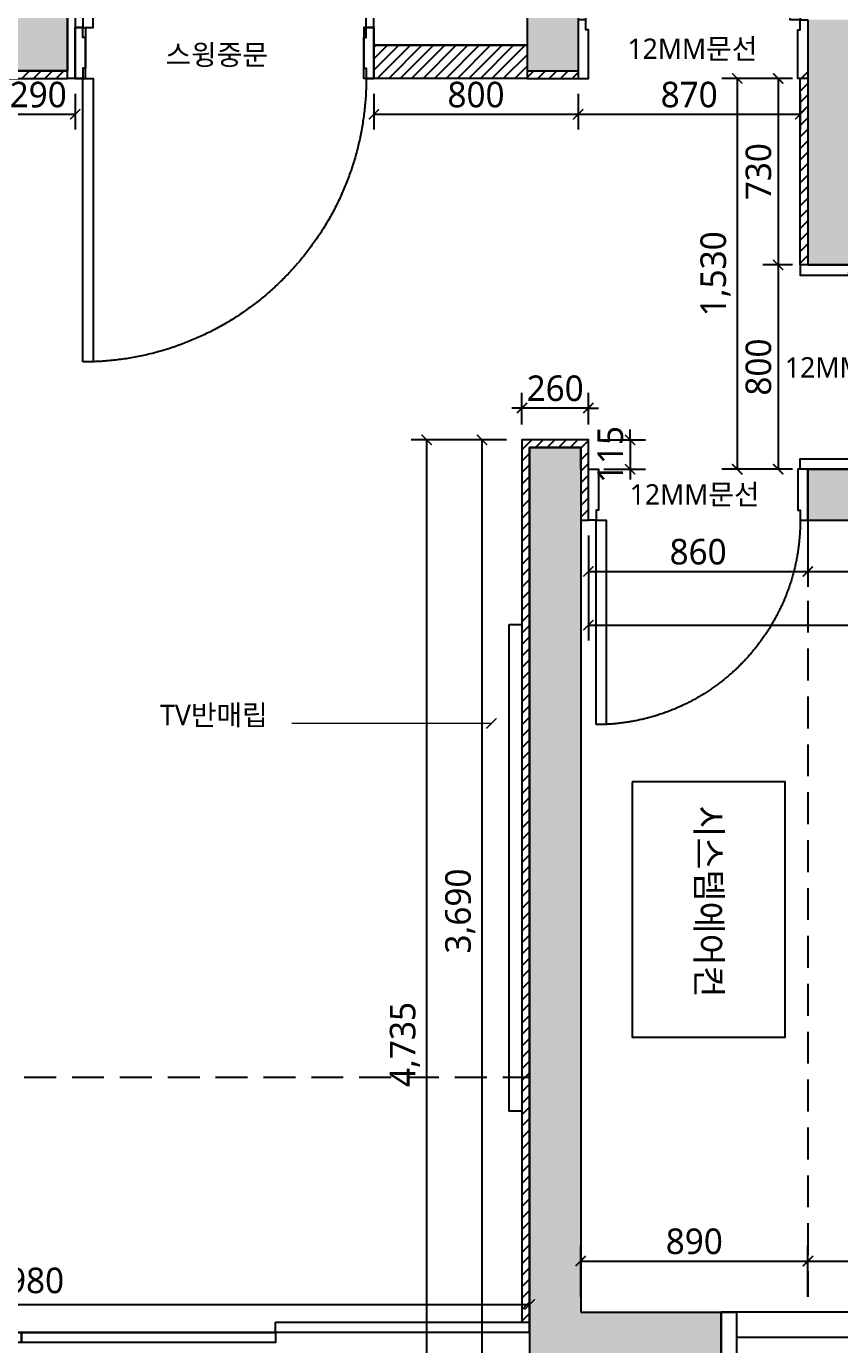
# Model space of a CAD drawing. Header units: millimetres. Extents: x 512 to 764439, y -71 to 559481.
# Drawn here: x 304605 to 307791, y 273533 to 278694 of the extents above; entities that cross this region are included whole.
import ezdxf

# ---------------------------------------------------------------- set-up
doc = ezdxf.new("R2010")
doc.units = ezdxf.units.MM
doc.header["$LTSCALE"] = 50
doc.linetypes.add('CENTER2', pattern=[28.575, 19.05, -3.175, 3.175, -3.175])
doc.linetypes.add('HIDDEN2', pattern=[0.1875, 0.125, -0.0625])
for name, color, linetype in [('.', 8, 'Continuous'), ('DIM', 7, 'Continuous'), ('fur', 6, 'Continuous'), ('ha', 8, 'Continuous'), ('hid', 8, 'HIDDEN2'), ('red', 10, 'Continuous'), ('wall', 2, 'Continuous'), ('wall2', 3, 'Continuous'), ('win', 4, 'Continuous')]:
    doc.layers.add(name, color=color, linetype=linetype)
doc.layers.add('00', color=7, linetype='Continuous', lineweight=0)
doc.layers.add('text', color=7, linetype='Continuous', lineweight=0)
doc.styles.add('N 맑은고딕', font='malgun.ttf')
doc.styles.add('맑은 고딕', font='malgun.ttf')
doc.dimstyles.new('DH IN40', dxfattribs={"dimscale": 40, "dimtxt": 2.5, "dimasz": 1, "dimexe": 1.5, "dimexo": 1.5, "dimtad": 1, "dimdec": 7, "dimlunit": 6, "dimtxsty": '맑은 고딕', "dimblk": 'ARCHTICK', "dimcen": 2.5, "dimclrd": 256, "dimclre": 256, "dimclrt": 256, "dimadec": 0, "dimazin": 0, "dimtfac": 1, "dimtdec": 7, "dimtix": 1, "dimtmove": 0, "dimatfit": 3, "dimldrblk": 'ARCHTICK', "dimfxl": 1, "dimtfillclr": 1, "dimlwd": -1, "dimlwe": -1, "dimarcsym": 0})
pattern_1 = [(45, (-61314.15, 12269.408), (-22.4506403, 22.4506403), [])]

# ---------------------------------------------------------------- blocks, each defined once
blk = doc.blocks.new('*U12')
at = {"layer": 'win', "linetype": 'Continuous'}
blk.add_line((60, 100), (2400, 100), dxfattribs=at)
for points in [[(0, 0), (2460, 0), (2460, 200), (0, 200)], [(0, 0), (60, 0), (60, 200), (0, 200)], [(2460, 0), (2400, 0), (2400, 200), (2460, 200)]]:
    blk.add_lwpolyline(points, close=True, dxfattribs=at)
blk = doc.blocks.new('*U772')
at = {"layer": 'win', "linetype": 'Continuous', "transparency": 33554687}
for points in [[(30, 940), (30, 200), (70, 200), (70, 940)], [(0, 200), (0, -30), (40, -30), (40, 160), (30, 160), (30, 200)], [(800, 200), (800, -30), (760, -30), (760, 160), (770, 160), (770, 200)]]:
    blk.add_lwpolyline(points, close=True, dxfattribs=at)
at = {"layer": 'win', "linetype": 'CENTER2', "ltscale": 20, "transparency": 33554687}
blk.add_arc((30, 200), 740, 0, 90, dxfattribs=at)
blk = doc.blocks.new('*U770')
at = {"layer": 'win', "linetype": 'Continuous', "transparency": 33554687}
for points in [[(30, 1040), (30, 200), (70, 200), (70, 1040)], [(0, 200), (0, -30), (40, -30), (40, 160), (30, 160), (30, 200)], [(900, 200), (900, -30), (860, -30), (860, 160), (870, 160), (870, 200)]]:
    blk.add_lwpolyline(points, close=True, dxfattribs=at)
at = {"layer": 'win', "linetype": 'CENTER2', "ltscale": 20, "transparency": 33554687}
blk.add_arc((30, 200), 840, 0, 90, dxfattribs=at)
blk = doc.blocks.new('*U771')
at = {"layer": 'win', "linetype": 'Continuous', "transparency": 33554687}
for points in [[(30, 1000), (30, 200), (70, 200), (70, 1000)], [(0, 200), (0, 0), (40, 0), (40, 160), (30, 160), (30, 200)], [(860, 200), (860, 0), (820, 0), (820, 160), (830, 160), (830, 200)]]:
    blk.add_lwpolyline(points, close=True, dxfattribs=at)
at = {"layer": 'win', "linetype": 'CENTER2', "ltscale": 20, "transparency": 33554687}
blk.add_arc((30, 200), 800, 0, 90, dxfattribs=at)
blk = doc.blocks.new('qussdfoiashfoi')
at = {"layer": 'ha', "linetype": 'Continuous'}
h = blk.add_hatch(color=256, dxfattribs=at)
h.dxf.hatch_style = 1
h.paths.add_polyline_path([(167853.5, 39235.2), (167853.5, 39565.2), (167623.5, 39565.2), (167623.5, 34425.2), (167853.5, 34425.2)])
h.paths.add_polyline_path([(166703.5, 38065.2), (165363.5, 38065.2), (165363.5, 37865.2), (166703.5, 37865.2)])
h.paths.add_polyline_path([(164463.5, 38065.2), (163453.5, 38065.2), (163453.5, 37035.2), (162123.5, 37035.2), (162123.5, 39365.2), (163323.5, 39365.2), (163323.5, 39565.2), (161923.5, 39565.2), (161923.5, 36255.2), (160823.5, 36255.2), (160823.5, 34875.2), (161023.5, 34875.2), (161023.5, 36055.2), (163483.5, 36055.2), (163483.5, 34735.2), (163253.5, 34735.2), (163253.5, 34555.2), (163513.5, 34555.2), (164353.5, 34555.2), (164353.5, 34735.2), (163653.5, 34735.2), (163653.5, 37865.2), (164463.5, 37865.2)])
h.paths.add_polyline_path([(163253.5, 36835.2), (163253.5, 36255.2), (162123.5, 36255.2), (162123.5, 36835.2)], flags=16)
h.paths.add_polyline_path([(163453.5, 33275.2), (163453.5, 33635.2), (163253.5, 33635.2), (163253.5, 33275.2), (162273.5, 33275.2), (162273.5, 33075.2), (163453.5, 33075.2)])
h.paths.add_polyline_path([(161373.5, 33275.2), (161023.5, 33275.2), (161023.5, 34315.2), (160823.5, 34315.2), (160823.5, 33275.2), (159913.5, 33275.2), (159913.5, 27845.2), (162303.5, 27845.2), (162303.5, 28905.2), (161883.5, 28905.2), (161883.5, 29425.2), (162383.5, 29425.2), (162383.5, 29625.2), (161663.5, 29625.2), (161663.5, 29425.2), (161663.5, 28045.2), (160113.5, 28045.2), (160113.5, 29425.2), (160883.5, 29425.2), (160883.5, 29625.2), (160233.5, 29625.2), (160233.5, 33075.2), (161023.5, 33075.2), (161373.5, 33075.2)])
h.paths.add_polyline_path([(164683.5, 33275.2), (164453.5, 33275.2), (164453.5, 29325.2), (164683.5, 29325.2)])
h.paths.add_polyline_path([(164683.5, 28375.2), (164483.5, 28375.2), (164483.5, 28285.2), (163813.5, 28285.2), (163813.5, 28085.2), (164483.5, 28085.2), (164483.5, 27845.2), (164683.5, 27845.2)])
h.paths.add_polyline_path([(169863.5, 32950.2), (169663.5, 32950.2), (169663.5, 29290.2), (169863.5, 29290.2), (169863.5, 29365.2), (170413.5, 29365.2), (170413.5, 29565.2), (169863.5, 29565.2)])
h.paths.add_polyline_path([(170523.5, 28245.2), (169863.5, 28245.2), (169863.5, 28400.2), (169663.5, 28400.2), (169663.5, 27845.2), (169863.5, 27845.2), (169863.5, 28045.2), (170523.5, 28045.2)])
h.paths.add_polyline_path([(174253.5, 32865.2), (174053.5, 32865.2), (174053.5, 34625.2), (172833.5, 34625.2), (172833.5, 37645.2), (171333.5, 37645.2), (171333.5, 37445.2), (172633.5, 37445.2), (172633.5, 34625.2), (170753.5, 34625.2), (170753.5, 34425.2), (170753.5, 33665.2), (170953.5, 33665.2), (170953.5, 34425.2), (173853.5, 34425.2), (173853.5, 32865.2), (173143.5, 32865.2), (170953.5, 32865.2), (170753.5, 32865.2), (170753.5, 32665.2), (174053.5, 32665.2), (174053.5, 29565.2), (172873.5, 29565.2), (172873.5, 29365.2), (174123.5, 29365.2), (174123.5, 28245.2), (172873.5, 28245.2), (172873.5, 28045.2), (174253.5, 28045.2)])
h.paths.add_polyline_path([(169853.5, 37445.2), (169983.5, 37445.2), (169983.5, 37645.2), (169303.5, 37645.2), (169303.5, 37445.2), (169653.5, 37445.2), (169653.5, 34425.2), (169853.5, 34425.2)])
h.paths.add_polyline_path([(171533.5, 39235.2), (171333.5, 39235.2), (171333.5, 38645.2), (171533.5, 38645.2)])
at = {"layer": 'hid', "ltscale": 20}
for p, q in [((170753.5, 32725.2), (170753.5, 29625.2)), ((170753.5, 32725.2), (170753.5, 29625.2)), ((164683.5, 30485.2), (169663.5, 30485.2)), ((164683.5, 30485.2), (169663.5, 30485.2))]:
    blk.add_line(p, q, dxfattribs=at)
at = {"layer": 'wall'}
for p, q in [((167853.5, 39235.2), (167853.5, 34425.2)), ((169653.5, 37445.2), (169653.5, 34425.2)), ((169853.5, 37445.2), (169853.5, 34425.2)), ((170753.5, 34625.2), (170753.5, 34425.2)), ((167623.5, 34425.2), (167853.5, 34425.2)), ((169653.5, 34425.2), (169853.5, 34425.2)), ((170753.5, 34425.2), (170753.5, 33665.2)), ((170753.5, 33665.2), (170953.5, 33665.2)), ((169663.5, 32950.2), (169663.5, 29290.2)), ((169863.5, 32950.2), (169663.5, 32950.2)), ((169863.5, 32950.2), (169863.5, 29565.2)), ((169863.5, 32950.2), (169863.5, 29565.2)), ((170753.5, 32865.2), (170953.5, 32865.2)), ((170753.5, 32865.2), (170753.5, 32665.2)), ((170753.5, 32665.2), (174053.5, 32665.2)), ((169863.5, 29565.2), (170413.5, 29565.2)), ((170413.5, 29565.2), (170413.5, 29365.2))]:
    blk.add_line(p, q, dxfattribs=at)
blk = doc.blocks.new('1232144')
at = {"layer": 'red', "linetype": 'Continuous'}
blk.add_lwpolyline([(363577.2, 262665.7), (364577.2, 262665.7), (364577.2, 263265.7), (363577.2, 263265.7)], close=True, dxfattribs=at)
at = {"layer": 'text', "insert": (363669.9, 263016.7), "char_height": 100, "attachment_point": 1, "style": 'N 맑은고딕'}
blk.add_mtext_dynamic_manual_height_columns('시스템에어컨', width=3739.844, gutter_width=747, heights=[0], dxfattribs=at)
blk = doc.blocks.new('_ArchTick')
at = {"color": 0, "linetype": 'ByBlock', "const_width": 0.15}
blk.add_lwpolyline([(-0.5, -0.5), (0.5, 0.5)], dxfattribs=at)
blk = doc.blocks.new('*U1492')
at = {"layer": 'win', "linetype": 'Continuous', "transparency": 33554687}
for points in [[(30, 1310), (30, 200), (70, 200), (70, 1310)], [(0, 200), (0, 0), (40, 0), (40, 160), (30, 160), (30, 200)], [(1170, 200), (1170, 0), (1130, 0), (1130, 160), (1140, 160), (1140, 200)]]:
    blk.add_lwpolyline(points, close=True, dxfattribs=at)
at = {"layer": 'win', "linetype": 'CENTER2', "ltscale": 20, "transparency": 33554687}
blk.add_arc((30, 200), 1110, 0, 90, dxfattribs=at)
blk = doc.blocks.new('*U51')
at = {"layer": 'win', "linetype": 'Continuous', "transparency": 33554687}
for points in [[(30, 1310), (30, 200), (70, 200), (70, 1310)], [(0, 200), (0, 0), (40, 0), (40, 160), (30, 160), (30, 200)], [(1170, 200), (1170, 0), (1130, 0), (1130, 160), (1140, 160), (1140, 200)]]:
    blk.add_lwpolyline(points, close=True, dxfattribs=at)
at = {"layer": 'win', "linetype": 'CENTER2', "ltscale": 20, "transparency": 33554687}
blk.add_arc((30, 200), 1110, 0, 90, dxfattribs=at)
blk = doc.blocks.new('DSFSDF')
at = {"layer": 'hid', "linetype": 'Continuous'}
for p, q in [((363910.7, 261351), (364905.7, 261351)), ((363910.7, 261311), (363910.7, 261351)), ((364905.7, 261311), (364905.7, 261351)), ((366895.7, 261351), (367890.7, 261351)), ((366895.7, 261311), (366895.7, 261351)), ((367890.7, 261351), (367890.7, 261311)), ((367890.7, 261311), (367890.7, 261351)), ((367890.7, 261311), (363910.7, 261311))]:
    blk.add_line(p, q, dxfattribs=at)
for points in [[(364905.7, 261311), (365900.7, 261311), (365900.7, 261271), (364905.7, 261271)], [(365900.7, 261311), (366895.7, 261311), (366895.7, 261271), (365900.7, 261271)]]:
    blk.add_lwpolyline(points, close=True, dxfattribs=at)
at = {"layer": 'wall2', "linetype": 'Continuous'}
blk.add_lwpolyline([(367860.7, 261351), (367890.7, 261351)], dxfattribs=at)
blk = doc.blocks.new('*D916')
at = {"layer": 'Defpoints', "color": 0, "linetype": 'Continuous', "transparency": 16777216}
for p in [(306806.6, 276760.4), (307666.6, 276760.4), (307666.6, 276560)]:
    blk.add_point(p, dxfattribs=at)
at = {"layer": 'DIM', "transparency": 16777216}
for p, q in [((306806.6, 276700.4), (306806.6, 276500)), ((307666.6, 276700.4), (307666.6, 276500)), ((306806.6, 276560), (307666.6, 276560))]:
    blk.add_line(p, q, dxfattribs=at)
at = {"layer": 'DIM', "linetype": 'Continuous', "transparency": 16777216, "xscale": 40, "yscale": 40, "zscale": 40, "rotation": 180}
blk.add_blockref('_ArchTick', (306806.6, 276560), dxfattribs=at)
at = {"layer": 'DIM', "linetype": 'Continuous', "transparency": 16777216, "xscale": 40, "yscale": 40, "zscale": 40}
blk.add_blockref('_ArchTick', (307666.6, 276560), dxfattribs=at)
at = {"layer": 'DIM', "linetype": 'Continuous', "transparency": 16777216, "insert": (307236.6, 276636.7), "char_height": 100, "attachment_point": 5, "style": '맑은 고딕'}
blk.add_mtext('860', dxfattribs=at)
blk = doc.blocks.new('*D917')
at = {"layer": 'Defpoints', "color": 0, "linetype": 'Continuous', "transparency": 16777216}
for p in [(307666.6, 276760.4), (310566.6, 276760.4), (310566.6, 276560)]:
    blk.add_point(p, dxfattribs=at)
at = {"layer": 'DIM', "transparency": 16777216}
for p, q in [((307666.6, 276700.4), (307666.6, 276500)), ((310566.6, 276700.4), (310566.6, 276500)), ((307666.6, 276560), (310566.6, 276560))]:
    blk.add_line(p, q, dxfattribs=at)
at = {"layer": 'DIM', "linetype": 'Continuous', "transparency": 16777216, "xscale": 40, "yscale": 40, "zscale": 40, "rotation": 180}
blk.add_blockref('_ArchTick', (307666.6, 276560), dxfattribs=at)
at = {"layer": 'DIM', "linetype": 'Continuous', "transparency": 16777216, "xscale": 40, "yscale": 40, "zscale": 40}
blk.add_blockref('_ArchTick', (310566.6, 276560), dxfattribs=at)
at = {"layer": 'DIM', "linetype": 'Continuous', "transparency": 16777216, "insert": (309116.6, 276645.1), "char_height": 100, "attachment_point": 5, "style": '맑은 고딕'}
blk.add_mtext('2,900', dxfattribs=at)
blk = doc.blocks.new('*D919')
at = {"layer": 'Defpoints', "color": 0, "linetype": 'Continuous', "transparency": 16777216}
for p in [(306806.6, 276560), (310966.6, 276560), (310966.6, 276350)]:
    blk.add_point(p, dxfattribs=at)
at = {"layer": 'DIM', "transparency": 16777216}
for p, q in [((306806.6, 276500), (306806.6, 276290)), ((310966.6, 276500), (310966.6, 276290)), ((306806.6, 276350), (310966.6, 276350))]:
    blk.add_line(p, q, dxfattribs=at)
at = {"layer": 'DIM', "linetype": 'Continuous', "transparency": 16777216, "xscale": 40, "yscale": 40, "zscale": 40, "rotation": 180}
blk.add_blockref('_ArchTick', (306806.6, 276350), dxfattribs=at)
at = {"layer": 'DIM', "linetype": 'Continuous', "transparency": 16777216, "xscale": 40, "yscale": 40, "zscale": 40}
blk.add_blockref('_ArchTick', (310966.6, 276350), dxfattribs=at)
at = {"layer": 'DIM', "linetype": 'Continuous', "transparency": 16777216, "insert": (308886.6, 276435.3), "char_height": 100, "attachment_point": 5, "style": '맑은 고딕'}
blk.add_mtext('4,160', dxfattribs=at)
blk = doc.blocks.new('*D920')
at = {"layer": 'Defpoints', "color": 0, "linetype": 'Continuous', "transparency": 16777216}
for p in [(307666.6, 273860), (306776.6, 273660.4), (307666.6, 273660.4)]:
    blk.add_point(p, dxfattribs=at)
at = {"layer": 'DIM', "transparency": 16777216}
for p, q in [((306776.6, 273720.4), (306776.6, 273920)), ((307666.6, 273720.4), (307666.6, 273920)), ((306776.6, 273860), (307666.6, 273860))]:
    blk.add_line(p, q, dxfattribs=at)
at = {"layer": 'DIM', "linetype": 'Continuous', "transparency": 16777216, "xscale": 40, "yscale": 40, "zscale": 40, "rotation": 180}
blk.add_blockref('_ArchTick', (306776.6, 273860), dxfattribs=at)
at = {"layer": 'DIM', "linetype": 'Continuous', "transparency": 16777216, "xscale": 40, "yscale": 40, "zscale": 40}
blk.add_blockref('_ArchTick', (307666.6, 273860), dxfattribs=at)
at = {"layer": 'DIM', "linetype": 'Continuous', "transparency": 16777216, "insert": (307221.6, 273936.7), "char_height": 100, "attachment_point": 5, "style": '맑은 고딕'}
blk.add_mtext('890', dxfattribs=at)
blk = doc.blocks.new('*D921')
at = {"layer": 'Defpoints', "color": 0, "linetype": 'Continuous', "transparency": 16777216}
for p in [(309786.6, 273860), (307666.6, 273660.4), (309786.6, 273660.4)]:
    blk.add_point(p, dxfattribs=at)
at = {"layer": 'DIM', "transparency": 16777216}
for p, q in [((307666.6, 273720.4), (307666.6, 273920)), ((309786.6, 273720.4), (309786.6, 273920)), ((307666.6, 273860), (309786.6, 273860))]:
    blk.add_line(p, q, dxfattribs=at)
at = {"layer": 'DIM', "linetype": 'Continuous', "transparency": 16777216, "xscale": 40, "yscale": 40, "zscale": 40, "rotation": 180}
blk.add_blockref('_ArchTick', (307666.6, 273860), dxfattribs=at)
at = {"layer": 'DIM', "linetype": 'Continuous', "transparency": 16777216, "xscale": 40, "yscale": 40, "zscale": 40}
blk.add_blockref('_ArchTick', (309786.6, 273860), dxfattribs=at)
at = {"layer": 'DIM', "linetype": 'Continuous', "transparency": 16777216, "insert": (308726.6, 273945.3), "char_height": 100, "attachment_point": 5, "style": '맑은 고딕'}
blk.add_mtext('2,120', dxfattribs=at)
blk = doc.blocks.new('*D929')
at = {"layer": 'Defpoints', "color": 0, "linetype": 'Continuous', "transparency": 16777216}
for p in [(306390, 277075.4), (306546.6, 277075.4), (306576.6, 273385.4)]:
    blk.add_point(p, dxfattribs=at)
at = {"layer": 'DIM', "transparency": 16777216}
for p, q in [((306486.6, 277075.4), (306330, 277075.4)), ((306390, 273385.4), (306390, 277075.4)), ((306516.6, 273385.4), (306330, 273385.4))]:
    blk.add_line(p, q, dxfattribs=at)
at = {"layer": 'DIM', "linetype": 'Continuous', "transparency": 16777216, "xscale": 40, "yscale": 40, "zscale": 40}
for p, rotation in [((306390, 277075.4), 90), ((306390, 273385.4), 270)]:
    blk.add_blockref('_ArchTick', p, dxfattribs=dict(at, rotation=rotation))
at = {"layer": 'DIM', "linetype": 'Continuous', "transparency": 16777216, "insert": (306304.9, 275230.4), "char_height": 100, "attachment_point": 5, "rotation": 90, "style": '맑은 고딕'}
blk.add_mtext('3,690', dxfattribs=at)
blk = doc.blocks.new('*D930')
at = {"layer": 'Defpoints', "color": 0, "linetype": 'Continuous', "transparency": 16777216}
for p in [(306406.6, 277075.4), (306173.1, 272340.4), (306436.6, 272340.4)]:
    blk.add_point(p, dxfattribs=at)
at = {"layer": 'DIM', "transparency": 16777216}
for p, q in [((306346.6, 277075.4), (306113.1, 277075.4)), ((306173.1, 277075.4), (306173.1, 272340.4)), ((306376.6, 272340.4), (306113.1, 272340.4))]:
    blk.add_line(p, q, dxfattribs=at)
at = {"layer": 'DIM', "linetype": 'Continuous', "transparency": 16777216, "xscale": 40, "yscale": 40, "zscale": 40}
for p, rotation in [((306173.1, 277075.4), 90), ((306173.1, 272340.4), 270)]:
    blk.add_blockref('_ArchTick', p, dxfattribs=dict(at, rotation=rotation))
at = {"layer": 'DIM', "linetype": 'Continuous', "transparency": 16777216, "insert": (306088, 274707.9), "char_height": 100, "attachment_point": 5, "rotation": 90, "style": '맑은 고딕'}
blk.add_mtext('4,735', dxfattribs=at)
blk = doc.blocks.new('*D933')
at = {"layer": 'Defpoints', "color": 0, "linetype": 'Continuous', "transparency": 16777216}
for p in [(306576.6, 273690), (302596.6, 273620.4), (306576.6, 273620.4)]:
    blk.add_point(p, dxfattribs=at)
at = {"layer": 'DIM', "transparency": 16777216}
for p, q in [((302596.6, 273680.4), (302596.6, 273750)), ((306576.6, 273680.4), (306576.6, 273750)), ((302596.6, 273690), (306576.6, 273690))]:
    blk.add_line(p, q, dxfattribs=at)
at = {"layer": 'DIM', "linetype": 'Continuous', "transparency": 16777216, "xscale": 40, "yscale": 40, "zscale": 40, "rotation": 180}
blk.add_blockref('_ArchTick', (302596.6, 273690), dxfattribs=at)
at = {"layer": 'DIM', "linetype": 'Continuous', "transparency": 16777216, "xscale": 40, "yscale": 40, "zscale": 40}
blk.add_blockref('_ArchTick', (306576.6, 273690), dxfattribs=at)
at = {"layer": 'DIM', "linetype": 'Continuous', "transparency": 16777216, "insert": (304586.6, 273775.1), "char_height": 100, "attachment_point": 5, "style": '맑은 고딕'}
blk.add_mtext('3,980', dxfattribs=at)
blk = doc.blocks.new('*D959')
at = {"layer": 'Defpoints', "color": 0, "linetype": 'Continuous', "transparency": 16777216}
for p in [(304506.6, 278490.4), (304796.6, 278490.4), (304796.6, 278350)]:
    blk.add_point(p, dxfattribs=at)
at = {"layer": 'DIM', "transparency": 16777216}
for p, q in [((304506.6, 278430.4), (304506.6, 278290)), ((304796.6, 278430.4), (304796.6, 278290)), ((304506.6, 278350), (304796.6, 278350))]:
    blk.add_line(p, q, dxfattribs=at)
at = {"layer": 'DIM', "linetype": 'Continuous', "transparency": 16777216, "xscale": 40, "yscale": 40, "zscale": 40, "rotation": 180}
blk.add_blockref('_ArchTick', (304506.6, 278350), dxfattribs=at)
at = {"layer": 'DIM', "linetype": 'Continuous', "transparency": 16777216, "xscale": 40, "yscale": 40, "zscale": 40}
blk.add_blockref('_ArchTick', (304796.6, 278350), dxfattribs=at)
at = {"layer": 'DIM', "linetype": 'Continuous', "transparency": 16777216, "insert": (304651.6, 278426.7), "char_height": 100, "attachment_point": 5, "style": '맑은 고딕'}
blk.add_mtext('290', dxfattribs=at)
blk = doc.blocks.new('*D964')
at = {"layer": 'Defpoints', "color": 0, "linetype": 'Continuous', "transparency": 16777216}
for p in [(305966.6, 278490.4), (306766.6, 278490.4), (306766.6, 278350)]:
    blk.add_point(p, dxfattribs=at)
at = {"layer": 'DIM', "transparency": 16777216}
for p, q in [((305966.6, 278430.4), (305966.6, 278290)), ((306766.6, 278430.4), (306766.6, 278290)), ((305966.6, 278350), (306766.6, 278350))]:
    blk.add_line(p, q, dxfattribs=at)
at = {"layer": 'DIM', "linetype": 'Continuous', "transparency": 16777216, "xscale": 40, "yscale": 40, "zscale": 40, "rotation": 180}
blk.add_blockref('_ArchTick', (305966.6, 278350), dxfattribs=at)
at = {"layer": 'DIM', "linetype": 'Continuous', "transparency": 16777216, "xscale": 40, "yscale": 40, "zscale": 40}
blk.add_blockref('_ArchTick', (306766.6, 278350), dxfattribs=at)
at = {"layer": 'DIM', "linetype": 'Continuous', "transparency": 16777216, "insert": (306366.6, 278426.7), "char_height": 100, "attachment_point": 5, "style": '맑은 고딕'}
blk.add_mtext('800', dxfattribs=at)
blk = doc.blocks.new('*D965')
at = {"layer": 'Defpoints', "color": 0, "linetype": 'Continuous', "transparency": 16777216}
for p in [(306766.6, 278490.4), (307636.6, 278490.4), (307636.6, 278350)]:
    blk.add_point(p, dxfattribs=at)
at = {"layer": 'DIM', "transparency": 16777216}
for p, q in [((306766.6, 278430.4), (306766.6, 278290)), ((307636.6, 278430.4), (307636.6, 278290)), ((306766.6, 278350), (307636.6, 278350))]:
    blk.add_line(p, q, dxfattribs=at)
at = {"layer": 'DIM', "linetype": 'Continuous', "transparency": 16777216, "xscale": 40, "yscale": 40, "zscale": 40, "rotation": 180}
blk.add_blockref('_ArchTick', (306766.6, 278350), dxfattribs=at)
at = {"layer": 'DIM', "linetype": 'Continuous', "transparency": 16777216, "xscale": 40, "yscale": 40, "zscale": 40}
blk.add_blockref('_ArchTick', (307636.6, 278350), dxfattribs=at)
at = {"layer": 'DIM', "linetype": 'Continuous', "transparency": 16777216, "insert": (307201.6, 278426.7), "char_height": 100, "attachment_point": 5, "style": '맑은 고딕'}
blk.add_mtext('870', dxfattribs=at)
blk = doc.blocks.new('*D966')
at = {"layer": 'Defpoints', "color": 0, "linetype": 'Continuous', "transparency": 16777216}
for p in [(307666.6, 278490.4), (307550, 277760.4), (307666.6, 277760.4)]:
    blk.add_point(p, dxfattribs=at)
at = {"layer": 'DIM', "transparency": 16777216}
for p, q in [((307606.6, 278490.4), (307490, 278490.4)), ((307550, 278490.4), (307550, 277760.4)), ((307606.6, 277760.4), (307490, 277760.4))]:
    blk.add_line(p, q, dxfattribs=at)
at = {"layer": 'DIM', "linetype": 'Continuous', "transparency": 16777216, "xscale": 40, "yscale": 40, "zscale": 40}
for p, rotation in [((307550, 278490.4), 90), ((307550, 277760.4), 270)]:
    blk.add_blockref('_ArchTick', p, dxfattribs=dict(at, rotation=rotation))
at = {"layer": 'DIM', "linetype": 'Continuous', "transparency": 16777216, "insert": (307473.3, 278125.4), "char_height": 100, "attachment_point": 5, "rotation": 90, "style": '맑은 고딕'}
blk.add_mtext('730', dxfattribs=at)
blk = doc.blocks.new('*D967')
at = {"layer": 'Defpoints', "color": 0, "linetype": 'Continuous', "transparency": 16777216}
for p in [(307666.6, 277760.4), (307550, 276960.4), (307666.6, 276960.4)]:
    blk.add_point(p, dxfattribs=at)
at = {"layer": 'DIM', "transparency": 16777216}
for p, q in [((307606.6, 277760.4), (307490, 277760.4)), ((307550, 277760.4), (307550, 276960.4)), ((307606.6, 276960.4), (307490, 276960.4))]:
    blk.add_line(p, q, dxfattribs=at)
at = {"layer": 'DIM', "linetype": 'Continuous', "transparency": 16777216, "xscale": 40, "yscale": 40, "zscale": 40}
for p, rotation in [((307550, 277760.4), 90), ((307550, 276960.4), 270)]:
    blk.add_blockref('_ArchTick', p, dxfattribs=dict(at, rotation=rotation))
at = {"layer": 'DIM', "linetype": 'Continuous', "transparency": 16777216, "insert": (307473.3, 277360.4), "char_height": 100, "attachment_point": 5, "rotation": 90, "style": '맑은 고딕'}
blk.add_mtext('800', dxfattribs=at)
blk = doc.blocks.new('*D968')
at = {"layer": 'Defpoints', "color": 0, "linetype": 'Continuous', "transparency": 16777216}
for p in [(307646.6, 278490.4), (307390, 276960.4), (307646.6, 276960.4)]:
    blk.add_point(p, dxfattribs=at)
at = {"layer": 'DIM', "transparency": 16777216}
for p, q in [((307586.6, 278490.4), (307330, 278490.4)), ((307390, 278490.4), (307390, 276960.4)), ((307586.6, 276960.4), (307330, 276960.4))]:
    blk.add_line(p, q, dxfattribs=at)
at = {"layer": 'DIM', "linetype": 'Continuous', "transparency": 16777216, "xscale": 40, "yscale": 40, "zscale": 40}
for p, rotation in [((307390, 278490.4), 90), ((307390, 276960.4), 270)]:
    blk.add_blockref('_ArchTick', p, dxfattribs=dict(at, rotation=rotation))
at = {"layer": 'DIM', "linetype": 'Continuous', "transparency": 16777216, "insert": (307304.7, 277725.4), "char_height": 100, "attachment_point": 5, "rotation": 90, "style": '맑은 고딕'}
blk.add_mtext('1,530', dxfattribs=at)
blk = doc.blocks.new('*D969')
at = {"layer": 'Defpoints', "color": 0, "linetype": 'Continuous', "transparency": 16777216}
for p in [(306546.6, 277200), (306546.6, 277075.4), (306806.6, 277075.4)]:
    blk.add_point(p, dxfattribs=at)
at = {"layer": 'DIM', "transparency": 16777216}
for p, q in [((306546.6, 277135.4), (306546.6, 277260)), ((306806.6, 277135.4), (306806.6, 277260)), ((306546.6, 277200), (306506.6, 277200)), ((306806.6, 277200), (306546.6, 277200)), ((306806.6, 277200), (306846.6, 277200))]:
    blk.add_line(p, q, dxfattribs=at)
at = {"layer": 'DIM', "linetype": 'Continuous', "transparency": 16777216, "xscale": 40, "yscale": 40, "zscale": 40}
blk.add_blockref('_ArchTick', (306546.6, 277200), dxfattribs=at)
at = {"layer": 'DIM', "linetype": 'Continuous', "transparency": 16777216, "xscale": 40, "yscale": 40, "zscale": 40, "rotation": 180}
blk.add_blockref('_ArchTick', (306806.6, 277200), dxfattribs=at)
at = {"layer": 'DIM', "linetype": 'Continuous', "transparency": 16777216, "insert": (306676.6, 277276.7), "char_height": 100, "attachment_point": 5, "style": '맑은 고딕'}
blk.add_mtext('260', dxfattribs=at)
blk = doc.blocks.new('*D970')
at = {"layer": 'Defpoints', "color": 0, "linetype": 'Continuous', "transparency": 16777216}
for p in [(306806.6, 277075.4), (306806.6, 276960.4), (306970, 276960.4)]:
    blk.add_point(p, dxfattribs=at)
at = {"layer": 'DIM', "transparency": 16777216}
for p, q in [((306970, 277075.4), (306970, 277115.4)), ((306866.6, 277075.4), (307030, 277075.4)), ((306970, 277075.4), (306970, 276960.4)), ((306866.6, 276960.4), (307030, 276960.4)), ((306970, 276960.4), (306970, 276920.4))]:
    blk.add_line(p, q, dxfattribs=at)
at = {"layer": 'DIM', "linetype": 'Continuous', "transparency": 16777216, "xscale": 40, "yscale": 40, "zscale": 40}
for p, rotation in [((306970, 277075.4), 270), ((306970, 276960.4), 90)]:
    blk.add_blockref('_ArchTick', p, dxfattribs=dict(at, rotation=rotation))
at = {"layer": 'DIM', "linetype": 'Continuous', "transparency": 16777216, "insert": (306893.1, 277017.9), "char_height": 100, "attachment_point": 5, "rotation": 90, "style": '맑은 고딕'}
blk.add_mtext('115', dxfattribs=at)

msp = doc.modelspace()

# ---------------------------------------------------------------- hatches: boundary and pattern name
at = {"layer": '.', "linetype": 'Continuous', "true_color": 0x991b1e, "transparency": 33554559}
h = msp.add_hatch(dxfattribs=at)
h.set_pattern_fill('ANSI31', color=244, scale=10)
h.set_pattern_definition(pattern_1)
h.paths.add_polyline_path([(306576.5943044, 277045.37295821), (306776.5943044, 277045.37295821), (306776.5943044, 276960.37295821), (306806.5943044, 276960.37295821), (306806.5943044, 277075.37295821), (306776.5943044, 277075.37295821), (306576.5943044, 277075.37295821), (306546.5943044, 277075.37295821), (306546.5943044, 273620.37295821), (306576.5943044, 273620.37295821)])
h.paths.add_polyline_path([(304536.5943044, 282160.37295821), (304506.5943044, 282160.37295821), (304506.5943044, 278830.37295821), (304536.5943044, 278830.37295821)])
h = msp.add_hatch(dxfattribs=at)
h.set_pattern_fill('ANSI31', color=244, scale=10)
h.set_pattern_definition(pattern_1)
h.paths.add_polyline_path([(307666.5943044, 278520.37295821), (307636.5943044, 278520.37295821), (307636.5943044, 277760.37295821), (307666.5943044, 277760.37295821)])
h.paths.add_polyline_path([(306566.5943044, 278620.37295821), (305966.5943044, 278620.37295821), (305966.5943044, 278490.37295821), (306566.5943044, 278490.37295821)])
h.paths.add_polyline_path([(306766.5943044, 278520.37295821), (306566.5943044, 278520.37295821), (306566.5943044, 278490.37295821), (306766.5943044, 278490.37295821)])
h.paths.add_polyline_path([(304536.5943044, 278650.37295821), (304506.5943044, 278650.37295821), (304506.5943044, 278490.37295821), (304536.5943044, 278490.37295821)])
h.paths.add_polyline_path([(304766.5943044, 278520.37295821), (304536.5943044, 278520.37295821), (304536.5943044, 278490.37295821), (304766.5943044, 278490.37295821)])
h.paths.add_polyline_path([(304536.5943044, 278830.37295821), (304506.5943044, 278830.37295821), (304506.5943044, 278650.37295821), (304536.5943044, 278650.37295821)])
h.paths.add_polyline_path([(306216.5943044, 281740.37295821), (305816.5943044, 281740.37295821), (305816.5943044, 281540.37295821), (306216.5943044, 281540.37295821)])
h.paths.add_polyline_path([(310056.5943044, 278520.37295821), (309906.5943044, 278520.37295821), (309906.5943044, 277820.37295821), (310056.5943044, 277820.37295821)])
h = msp.add_hatch(dxfattribs=at)
h.set_pattern_fill('ANSI31', color=244, scale=10)
h.set_pattern_definition(pattern_1)
h.paths.add_polyline_path([(306806.5943044, 277075.37295821), (306776.5943044, 277075.37295821), (306546.5943044, 277075.37295821), (306546.5943044, 273620.37295821), (306576.5943044, 273620.37295821), (306576.5943044, 277045.37295821), (306776.5943044, 277045.37295821), (306776.5943044, 276760.37295821), (306806.5943044, 276760.37295821)])

# ---------------------------------------------------------------- linework, layer by layer
at = {"layer": 'DIM', "linetype": 'Continuous'}
msp.add_lwpolyline([(306496.56486076, 276351.84462965), (306546.5943044, 276351.84462965), (306546.5943044, 274447.37839144), (306496.56486076, 274447.37839144)], close=True, dxfattribs=at)
at = {"layer": 'fur', "linetype": 'Continuous'}
msp.add_lwpolyline([(305966.5943044, 281540.37295821), (306566.5943044, 281540.37295821), (306566.5943044, 278620.37295821), (305966.5943044, 278620.37295821)], close=True, dxfattribs=at)
at = {"layer": 'wall2', "linetype": 'Continuous'}
for points in [[(304796.5943044, 278490.37295821), (304766.5943044, 278490.37295821), (304766.5943044, 283130.37295821), (304796.5943044, 283130.37295821)], [(305966.5943044, 278620.37295821), (306566.5943044, 278620.37295821), (306566.5943044, 278490.37295821), (305966.5943044, 278490.37295821)], [(304536.5943044, 278490.37295821), (304766.5943044, 278490.37295821), (304766.5943044, 278520.37295821), (304536.5943044, 278520.37295821)]]:
    msp.add_lwpolyline(points, close=True, dxfattribs=at)
for points in [[(306566.5943044, 278490.37295821), (306766.5943044, 278490.37295821)], [(306766.5943044, 278520.37295821), (306766.5943044, 278490.37295821)], [(307666.5943044, 278490.37295821), (307666.5943044, 277760.37295821), (307636.5943044, 277760.37295821), (307636.5943044, 278490.37295821)], [(306806.5943044, 276960.37295821), (306806.5943044, 277075.37295821), (306546.5943044, 277075.37295821), (306546.5943044, 273620.37295821)], [(306576.5943044, 277075.37295821), (306546.5943044, 277075.37295821), (306546.5943044, 273620.37295821), (306576.5943044, 273620.37295821), (306576.5943044, 277045.37295821)], [(306776.5943044, 277075.37295821), (306576.5943044, 277075.37295821)], [(306776.5943044, 276960.37295821), (306776.5943044, 277045.37295821), (306576.5943044, 277045.37295821), (306576.5943044, 273620.37295821)], [(306576.5943044, 277045.37295821), (306776.5943044, 277045.37295821)], [(306776.5943044, 277045.37295821), (306776.5943044, 276760.37295821), (306806.5943044, 276760.37295821), (306806.5943044, 277075.37295821), (306776.5943044, 277075.37295821)]]:
    msp.add_lwpolyline(points, dxfattribs=at)

# ---------------------------------------------------------------- block references
at = {"layer": '00'}
msp.add_blockref('qussdfoiashfoi', (136913.05013024, 244095.19644856), dxfattribs=at)
at = {"layer": 'hid', "linetype": 'Continuous'}
msp.add_blockref('DSFSDF', (-61314.14915233, 12269.40803463), dxfattribs=at)
at = {"layer": 'wall', "linetype": 'Continuous', "rotation": 270}
msp.add_blockref('1232144', (44312.42377387, 639313.93682838), dxfattribs=at)
at = {"layer": 'win', "linetype": 'Continuous'}
msp.add_blockref('*U51', (304796.59428428, 278490.37296044), dxfattribs=at)
at = {"layer": 'win', "linetype": 'Continuous', "xscale": -1}
msp.add_blockref('*U770', (307666.59432452, 278520.37296044), dxfattribs=at)
for name, p, rotation in [('*U1492', (304796.59428428, 278690.37295599), 180), ('*U772', (307666.59430663, 276960.37293809), 270), ('*U771', (306806.59428428, 276960.37295599), 180)]:
    msp.add_blockref(name, p, dxfattribs=dict(at, rotation=rotation))
at = {"layer": 'win', "linetype": 'Continuous', "rotation": 180}
msp.add_blockref('*U12', (309786.5943044, 273660.37295821), dxfattribs=at)

# ---------------------------------------------------------------- texts
at = {"layer": 'text', "char_height": 80, "attachment_point": 1, "style": 'N 맑은고딕'}
for s, insert in [('스윙중문', (305150, 278623.20652174)), ('12MM문선', (306959.6345999, 278646.6045617)), ('12MM문선', (307576.63514139, 277398.98353828)), ('12MM문선', (306968.4938327, 276901.66984391)), ('TV반매립', (305129.1093873, 276037.95217877))]:
    msp.add_mtext_dynamic_manual_height_columns(s, width=3739.8435210895, gutter_width=746.99220336, heights=[0], dxfattribs=dict(at, insert=insert))

# ---------------------------------------------------------------- dimensions: what is measured, and where the dimension line sits
at = {"layer": 'DIM', "linetype": 'Continuous'}
for base, p1, p2, picture, middle in [((304796.5943044014, 278350), (304506.5943044014, 278490.3729582118), (304796.5943044014, 278490.3729582118), '*D959', (304651.5943044014, 278426.6644021739)), ((306546.5943044014, 277200), (306806.5943044014, 277075.3729582118), (306546.5943044014, 277075.3729582118), '*D969', (306676.5943044014, 277276.6644021739)), ((307666.5943044014, 276560), (306806.5943044014, 276760.3729582118), (307666.5943044014, 276760.3729582118), '*D916', (307236.5943044014, 276636.6644021739)), ((310966.5943044014, 276350), (306806.5943044014, 276560), (310966.5943044014, 276560), '*D919', (308886.5943044014, 276435.3260869565)), ((307666.5943044014, 273860), (306776.5943044014, 273660.3729582118), (307666.5943044014, 273660.3729582119), '*D920', (307221.5943044014, 273936.6644021739)), ((306576.5943044014, 273690), (302596.5943044015, 273620.3729582118), (306576.5943044014, 273620.3729582118), '*D933', (304586.5943044014, 273775.0543478261))]:
    dim = msp.add_linear_dim(base=base, p1=p1, p2=p2, dimstyle='DH IN40', dxfattribs=at)
    dim.commit()
    dim.dimension.update_dxf_attribs({"geometry": picture, "text_midpoint": middle})
for base, p1, p2, picture, middle in [((306766.5943044014, 278350), (305966.5943044014, 278490.3729582119), (306766.5943044014, 278490.3729582118), '*D964', (306366.5943044014, 278426.6644021739)), ((307636.5943044014, 278350), (306766.5943044014, 278490.3729582118), (307636.5943044014, 278490.3729582118), '*D965', (307201.5943044014, 278426.6644021739)), ((310566.5943044014, 276560), (307666.5943044014, 276760.3729582118), (310566.5943044014, 276760.3729582118), '*D917', (309116.5943044014, 276645.0543478261)), ((309786.5943044014, 273860), (307666.5943044014, 273660.3729582119), (309786.5943044014, 273660.3729582117), '*D921', (308726.5943044014, 273945.3260869565))]:
    dim = msp.add_linear_dim(base=base, p1=p1, p2=p2, dimstyle='DH IN40', override={"dimtmove": 1}, dxfattribs=at)
    dim.commit()
    dim.dimension.update_dxf_attribs({"geometry": picture, "text_midpoint": middle})
for base, p1, p2, picture, middle in [((307390.0000000002, 276960.3729582119), (307646.5943044014, 278490.3729582119), (307646.5943044014, 276960.3729582118), '*D968', (307304.6739130437, 277725.3729582118)), ((307550.0000000002, 277760.3729582119), (307666.5943044014, 278490.3729582118), (307666.5943044014, 277760.3729582118), '*D966', (307473.3355978263, 278125.3729582118)), ((306970.0000000002, 276960.3729582119), (306806.5943044014, 277075.3729582118), (306806.5943044014, 276960.3729582118), '*D970', (306893.0638586959, 277017.8729582118)), ((306173.0638586964, 272340.3729582118), (306406.5943044014, 277075.3729582118), (306436.5943044014, 272340.3729582117), '*D930', (306088.0095108703, 274707.8729582118))]:
    dim = msp.add_linear_dim(base=base, p1=p1, p2=p2, angle=90, dimstyle='DH IN40', dxfattribs=at)
    dim.commit()
    dim.dimension.update_dxf_attribs({"geometry": picture, "text_midpoint": middle})
for base, p1, p2, picture, middle in [((307550.0000000005, 276960.3729582119), (307666.5943044014, 277760.3729582118), (307666.5943044014, 276960.3729582118), '*D967', (307473.3355978266, 277360.3729582118)), ((306390.0000000007, 277075.3729582119), (306576.5943044014, 273385.3729582118), (306546.5943044014, 277075.3729582118), '*D929', (306304.9456521746, 275230.3729582118))]:
    dim = msp.add_linear_dim(base=base, p1=p1, p2=p2, angle=90, dimstyle='DH IN40', override={"dimtmove": 1}, dxfattribs=at)
    dim.commit()
    dim.dimension.update_dxf_attribs({"geometry": picture, "text_midpoint": middle})

# ---------------------------------------------------------------- leaders
at = {"layer": 'text'}
msp.add_leader([(306426.68882356, 275964.81149973), (305644.71787413, 275964.81149973)], dimstyle='DH IN40', override={"dimgap": 0.625, "dimtad": 0}, dxfattribs=at)

doc.saveas('drawing.dxf')
